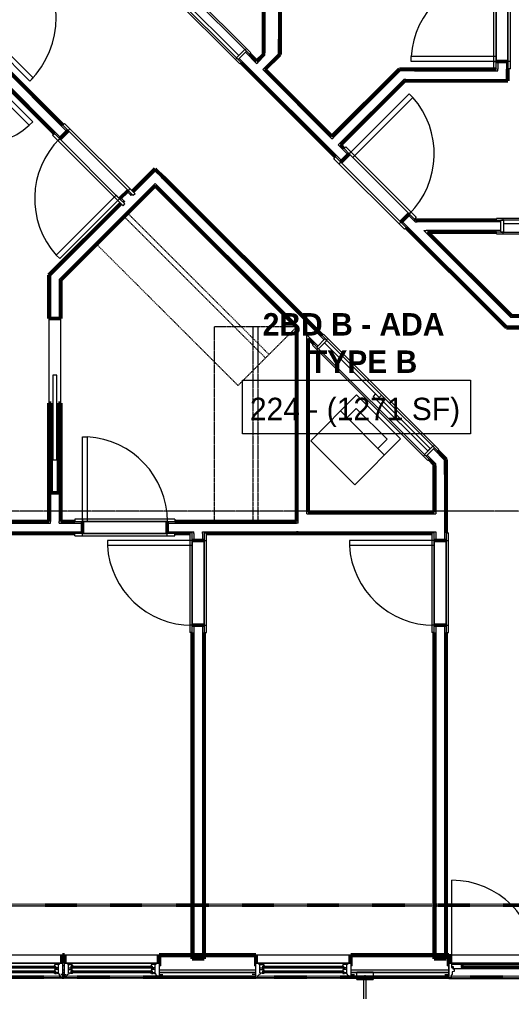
# Model space of a CAD drawing. Header units: inches. Extents: x -4218 to -1830, y 9767 to 12426.
# Drawn here: x -2463.4 to -2266.1, y 9974.4 to 10364.6 of the extents above; entities that cross this region are included whole.
import ezdxf

# ---------------------------------------------------------------- set-up
doc = ezdxf.new("R2010")
doc.units = ezdxf.units.IN
doc.header["$MEASUREMENT"] = 0
for name, pattern in [('Dash', [0.25, 0.125, -0.125]), ('Dash 1_16_', [0.125, 0.0625, -0.0625]), ('Grid Line 1_2_', [0.875, 0.5, -0.125, 0.125, -0.125])]:
    doc.linetypes.add(name, pattern=pattern)
for name, color, linetype, lineweight in [('0-1', 7, 'Continuous', 5), ('0-2', 10, 'Continuous', 9), ('A-AREA-IDEN', 2, 'Continuous', 9), ('A-DOOR-1', 10, 'Continuous', 9), ('A-DOOR-2', 50, 'Continuous', 20), ('A-DOOR-5', 31, 'Continuous', 9), ('A-DOOR-6', 31, 'Continuous', 20), ('A-DOOR-FRAM', 31, 'Continuous', 9), ('A-DOOR-FRAM-1', 10, 'Continuous', 9), ('A-DOOR-FRAM-3', 50, 'Continuous', 20), ('A-DOOR-FRAM-4', 31, 'Continuous', 20), ('A-DOOR-GLAZ', 31, 'Continuous', 9), ('A-GLAZ-1', 151, 'Continuous', 9), ('A-GLAZ-2', 151, 'Continuous', 20), ('A-WALL', 113, 'Continuous', 13), ('A-WALL-1', 7, 'Continuous', 50), ('A-WALL-2', 250, 'Continuous', 13), ('A-WALL-3', 10, 'Continuous', 9), ('A-WALL-4', 252, 'Continuous', 9), ('A-WALL-5', 253, 'Continuous', 9), ('A-WALL-7', 113, 'Continuous', 9), ('A-WALL-8', 113, 'Continuous', 50), ('C-PROP-LINE-1', 91, 'Dash 1_16_', 50), ('I-WALL-1', 7, 'Continuous', 50), ('P-SANR-FIXT-1', 10, 'Continuous', 9), ('Q-CASE-HDLN-1', 10, 'Dash', 9), ('Q-CASE-HDLN-2', 252, 'Dash', 9), ('Q-CASE-HDLN-3', 253, 'Dash', 9), ('S-GRID-1', 1, 'Grid Line 1_2_', 9)]:
    doc.layers.add(name, color=color, linetype=linetype, lineweight=lineweight)
doc.styles.add('Century Gothic', font='ufonts.com_century-gothic.ttf', dxfattribs={"height": 9})
doc.styles.add('Century Gothic_B', font='GOTHICB.TTF', dxfattribs={"height": 9})

# ---------------------------------------------------------------- blocks, each defined once
blk = doc.blocks.new('POCKET - FLUSH - 2-10 x 6-8-2882529-BACKGROUND - RCP - 2ND FLOOR')
at = {"layer": 'A-DOOR-2'}
for p, q in [((-39.67, 0.75), (-39.67, -0.75)), ((-5.67, 0.75), (-39.67, 0.75)), ((-5.67, -0.75), (-5.67, 0.75)), ((-39.67, -0.75), (-5.67, -0.75))]:
    blk.add_line(p, q, dxfattribs=at)
blk = doc.blocks.new('OD_CW_Closet - OD_CW_Closet-2068594-BACKGROUND - RCP - 2ND FLOOR')
at = {"layer": 'Q-CASE-HDLN-1'}
for p, q in [((80.94, -9.27), (80.94, 23.91)), ((0.74, 8.37), (80.94, 8.37)), ((0.74, 6.37), (80.94, 6.37)), ((0.74, -9.27), (80.94, -9.27))]:
    blk.add_line(p, q, dxfattribs=at)
at = {"layer": 'Q-CASE-HDLN-2'}
for p, q in [((80.85, 24), (0.74, 24)), ((0.74, 24), (0.74, -9.27)), ((80.94, 23.91), (80.94, 24))]:
    blk.add_line(p, q, dxfattribs=at)
at = {"layer": 'Q-CASE-HDLN-3'}
blk.add_line((80.94, 24), (80.85, 24), dxfattribs=at)
blk = doc.blocks.new('OD_CW_Closet - OD_CW_Closet-3115502-BACKGROUND - RCP - 2ND FLOOR')
at = {"layer": 'Q-CASE-HDLN-1'}
for p, q in [((0.74, 24), (0.74, -9)), ((0.74, 8.5), (78.86, 8.5)), ((0.74, 6.5), (78.86, 6.5)), ((0.74, -9), (78.86, -9))]:
    blk.add_line(p, q, dxfattribs=at)
at = {"layer": 'Q-CASE-HDLN-2'}
for p, q in [((78.86, 24), (0.74, 24)), ((78.86, -9), (78.86, 24))]:
    blk.add_line(p, q, dxfattribs=at)
blk = doc.blocks.new('Stacked Washer and Dryer - 26_x25_ - Private-1352637-BACKGROUND - RCP - 2ND FLOOR')
at = {"layer": 'P-SANR-FIXT-1'}
for p, q in [((26, 12.5), (0, 12.5)), ((0, -12.5), (0, 12.5)), ((16.90625, 12.5), (16.90625, -12.5)), ((26, 12.5), (26, -12.5)), ((16.90625, 8.75), (22.09375, 8.75)), ((22.09375, 8.75), (22.09375, -8.75)), ((22.09375, -8.75), (16.90625, -8.75)), ((0, -12.5), (26, -12.5))]:
    blk.add_line(p, q, dxfattribs=at)
blk = doc.blocks.new('SLIDING - FLUSH - 5-0 x 6-8-3203585-BACKGROUND - RCP - 2ND FLOOR')
at = {"layer": 'A-DOOR-1'}
for p, q in [((-32.75, 2.25), (-32.75, 3)), ((-30.25, 3), (-32.75, 3)), ((-32.75, 2.25), (-30.25, 2.25)), ((30.25, 3), (-30.25, 3)), ((-30.25, 3), (-30.25, 2.25)), ((1, 2.25), (-30, 2.25)), ((-30, 2.25), (-30, 0.88)), ((-30, 0.88), (1, 0.88)), ((30, 0.88), (-1, 0.88)), ((-1, 0.88), (-1, -0.5)), ((1, 2.25), (1, 0.88)), ((30, 0.88), (30, -0.5)), ((30.25, 2.25), (30.25, 3)), ((30.25, 3), (32.75, 3)), ((32.75, 2.25), (30.25, 2.25)), ((32.75, 3), (32.75, 2.25)), ((-32.75, -3.25), (-32.75, -2.5)), ((-30.25, -2.5), (-32.75, -2.5)), ((-32.75, -3.25), (-30.25, -3.25)), ((-30.25, -2.5), (-30.25, -3.25)), ((-30.25, -3.25), (30.25, -3.25)), ((-1, -0.5), (30, -0.5)), ((30.25, -2.5), (32.75, -2.5)), ((30.25, -3.25), (30.25, -2.5)), ((32.75, -3.25), (30.25, -3.25)), ((32.75, -2.5), (32.75, -3.25))]:
    blk.add_line(p, q, dxfattribs=at)
at = {"layer": 'A-DOOR-FRAM-1'}
for p, q in [((-30, 2.25), (-31, 2.25)), ((-31, -2.5), (-31, 2.25)), ((-30, 2.25), (-30, -2.5)), ((30, 2.25), (1, 2.25)), ((30, -2.5), (30, 2.25)), ((30, 2.25), (31, 2.25)), ((31, 2.25), (31, -2.5)), ((-31, -2.5), (-30, -2.5)), ((-30, -2.5), (30, -2.5)), ((31, -2.5), (30, -2.5))]:
    blk.add_line(p, q, dxfattribs=at)
blk = doc.blocks.new('SWING - SINGLE - FLUSH - 2-10 x 6-8 - PRIVACY-3199405-BACKGROUND - RCP - 2ND FLOOR')
at = {"layer": 'A-DOOR-1'}
blk.add_arc((17, -2.38), 34.07, 180, 266.6343, dxfattribs=at)
at = {"layer": 'A-DOOR-2'}
for p, q in [((15, -2.38), (15, -36.38)), ((17, -2.38), (15, -2.38)), ((17, -2.38), (17, -36.38)), ((17, -36.38), (15, -36.38))]:
    blk.add_line(p, q, dxfattribs=at)
at = {"layer": 'A-DOOR-FRAM-1'}
for p, q in [((-17, 3.37), (-20, 3.37)), ((-20, 3.37), (-20, 2.37)), ((-20, 2.37), (-17, 2.37)), ((-17, 3.37), (-17, 2.37)), ((17, 3.37), (-17, 3.37)), ((-17, 2.37), (17, 2.37)), ((20, 3.37), (17, 3.37)), ((17, 3.37), (17, 2.37)), ((17, 2.37), (20, 2.37)), ((20, 3.37), (20, 2.37)), ((-17, -2.38), (-20, -2.38)), ((-20, -3.38), (-20, -2.38)), ((-20, -3.38), (-17, -3.38)), ((-17, -3.38), (-17, -2.38)), ((17, -2.38), (-17, -2.38)), ((-17, -3.38), (17, -3.38)), ((20, -2.38), (17, -2.38)), ((17, -3.38), (17, -2.38)), ((17, -3.38), (20, -3.38)), ((20, -3.38), (20, -2.38))]:
    blk.add_line(p, q, dxfattribs=at)
blk = doc.blocks.new('SWING - SINGLE - FLUSH - 2-8 x 6-8 - PASSAGE-3199418-BACKGROUND - RCP - 2ND FLOOR')
at = {"layer": 'A-DOOR-1'}
blk.add_arc((16, -2.38), 32.07, 180, 266.4241, dxfattribs=at)
at = {"layer": 'A-DOOR-2'}
for p, q in [((14, -2.38), (14, -34.38)), ((16, -2.38), (14, -2.38)), ((16, -2.38), (16, -34.38)), ((16, -34.38), (14, -34.38))]:
    blk.add_line(p, q, dxfattribs=at)
at = {"layer": 'A-DOOR-FRAM-1'}
for p, q in [((-16, 3.37), (-19, 3.37)), ((-19, 3.37), (-19, 2.37)), ((-19, 2.37), (-16, 2.37)), ((-16, 3.37), (-16, 2.37)), ((16, 3.37), (-16, 3.37)), ((-16, 2.37), (16, 2.37)), ((19, 3.37), (16, 3.37)), ((16, 3.37), (16, 2.37)), ((16, 2.37), (19, 2.37)), ((19, 3.37), (19, 2.37)), ((-16, -2.38), (-19, -2.38)), ((-19, -3.38), (-19, -2.38)), ((-19, -3.38), (-16, -3.38)), ((-16, -3.38), (-16, -2.38)), ((16, -2.38), (-16, -2.38)), ((-16, -3.38), (16, -3.38)), ((19, -2.38), (16, -2.38)), ((16, -3.38), (16, -2.38)), ((16, -3.38), (19, -3.38)), ((19, -3.38), (19, -2.38))]:
    blk.add_line(p, q, dxfattribs=at)
blk = doc.blocks.new('SWING - SINGLE - FLUSH - 2-10 x 6-8 - PRIVACY-3199407-BACKGROUND - RCP - 2ND FLOOR')
at = {"layer": 'A-DOOR-1'}
blk.add_arc((17, 2.37), 34.07, 93.3657, 180, dxfattribs=at)
at = {"layer": 'A-DOOR-2'}
for p, q in [((15, 2.37), (15, 36.38)), ((17, 36.38), (15, 36.38)), ((17, 2.37), (17, 36.38)), ((17, 2.37), (15, 2.37))]:
    blk.add_line(p, q, dxfattribs=at)
at = {"layer": 'A-DOOR-FRAM-1'}
for p, q in [((-17, 3.37), (-20, 3.37)), ((-20, 2.37), (-20, 3.37)), ((-20, 2.37), (-17, 2.37)), ((17, 3.37), (-17, 3.37)), ((-17, 2.37), (-17, 3.37)), ((-17, 2.37), (17, 2.37)), ((20, 3.37), (17, 3.37)), ((17, 2.37), (17, 3.37)), ((17, 2.37), (20, 2.37)), ((20, 2.37), (20, 3.37)), ((-17, -2.38), (-20, -2.38)), ((-20, -2.38), (-20, -3.38)), ((-20, -3.38), (-17, -3.38)), ((17, -2.38), (-17, -2.38)), ((-17, -2.38), (-17, -3.38)), ((-17, -3.38), (17, -3.38)), ((20, -2.38), (17, -2.38)), ((17, -2.38), (17, -3.38)), ((17, -3.38), (20, -3.38)), ((20, -2.38), (20, -3.38))]:
    blk.add_line(p, q, dxfattribs=at)
blk = doc.blocks.new('SWING - SINGLE - FLUSH - 2-10 x 6-8 - PASSAGE-3199423-BACKGROUND - RCP - 2ND FLOOR')
at = {"layer": 'A-DOOR-1'}
blk.add_arc((17, -2.38), 34.07, 180, 266.6343, dxfattribs=at)
at = {"layer": 'A-DOOR-2'}
for p, q in [((15, -2.38), (15, -36.38)), ((17, -2.38), (15, -2.38)), ((17, -2.38), (17, -36.38)), ((17, -36.38), (15, -36.38))]:
    blk.add_line(p, q, dxfattribs=at)
at = {"layer": 'A-DOOR-FRAM-1'}
for p, q in [((-17, 3.37), (-20, 3.37)), ((-20, 3.37), (-20, 2.37)), ((-20, 2.37), (-17, 2.37)), ((-17, 3.37), (-17, 2.37)), ((17, 3.37), (-17, 3.37)), ((-17, 2.37), (17, 2.37)), ((20, 3.37), (17, 3.37)), ((17, 3.37), (17, 2.37)), ((17, 2.37), (20, 2.37)), ((20, 3.37), (20, 2.37)), ((-17, -2.38), (-20, -2.38)), ((-20, -3.38), (-20, -2.38)), ((-20, -3.38), (-17, -3.38)), ((-17, -3.38), (-17, -2.38)), ((17, -2.38), (-17, -2.38)), ((-17, -3.38), (17, -3.38)), ((20, -2.38), (17, -2.38)), ((17, -3.38), (17, -2.38)), ((17, -3.38), (20, -3.38)), ((20, -3.38), (20, -2.38))]:
    blk.add_line(p, q, dxfattribs=at)
blk = doc.blocks.new('SLIDING - FLUSH - 6-0 x 6-8-3203587-BACKGROUND - RCP - 2ND FLOOR')
at = {"layer": 'A-DOOR-1'}
for p, q in [((-38.75, 2.25), (-38.75, 3)), ((-36.25, 3), (-38.75, 3)), ((-38.75, 2.25), (-36.25, 2.25)), ((36.25, 3), (-36.25, 3)), ((-36.25, 3), (-36.25, 2.25)), ((1, 2.25), (-36, 2.25)), ((-36, 2.25), (-36, 0.88)), ((-36, 0.88), (1, 0.88)), ((36, 0.88), (-1, 0.88)), ((-1, 0.88), (-1, -0.5)), ((1, 2.25), (1, 0.88)), ((36, 0.88), (36, -0.5)), ((36.25, 2.25), (36.25, 3)), ((36.25, 3), (38.75, 3)), ((38.75, 2.25), (36.25, 2.25)), ((38.75, 3), (38.75, 2.25)), ((-38.75, -3.25), (-38.75, -2.5)), ((-36.25, -2.5), (-38.75, -2.5)), ((-38.75, -3.25), (-36.25, -3.25)), ((-36.25, -2.5), (-36.25, -3.25)), ((-36.25, -3.25), (36.25, -3.25)), ((-1, -0.5), (36, -0.5)), ((36.25, -2.5), (38.75, -2.5)), ((36.25, -3.25), (36.25, -2.5)), ((38.75, -3.25), (36.25, -3.25)), ((38.75, -2.5), (38.75, -3.25))]:
    blk.add_line(p, q, dxfattribs=at)
at = {"layer": 'A-DOOR-FRAM-1'}
for p, q in [((-36, 2.25), (-37, 2.25)), ((-37, -2.5), (-37, 2.25)), ((-36, 2.25), (-36, -2.5)), ((36, 2.25), (1, 2.25)), ((36, -2.5), (36, 2.25)), ((36, 2.25), (37, 2.25)), ((37, 2.25), (37, -2.5)), ((-37, -2.5), (-36, -2.5)), ((-36, -2.5), (36, -2.5)), ((37, -2.5), (36, -2.5))]:
    blk.add_line(p, q, dxfattribs=at)
blk = doc.blocks.new('CTR - 1st Phase - Unit Layouts_rvt-1-BACKGROUND - RCP - 2ND FLOOR')
at = {"layer": 'A-WALL-1'}
for p, q in [((-2365.59, 10350.5), (-2365.59, 10412.16)), ((-2358.84, 10412.16), (-2358.84, 10357.25)), ((-2486.48, 10362.6), (-2446.02, 10322.14)), ((-2358.84, 10357.25), (-2358.84, 10351.42)), ((-2371.11, 10350.6), (-2368.3, 10347.79)), ((-2368.3, 10347.79), (-2365.59, 10350.5)), ((-2358.84, 10350.53), (-2364.94, 10344.43)), ((-2358.84, 10351.42), (-2358.84, 10350.53)), ((-2449.38, 10318.78), (-2477.99, 10347.4)), ((-2336.6, 10309.38), (-2374.47, 10347.24)), ((-2272.25, 10347.74), (-2267.5, 10347.74)), ((-2364.94, 10344.43), (-2338.07, 10317.56)), ((-2338.07, 10317.56), (-2311.02, 10344.62)), ((-2311.02, 10344.62), (-2310.13, 10344.62)), ((-2310.13, 10344.62), (-2304.3, 10344.62)), ((-2304.3, 10344.62), (-2272.25, 10344.62)), ((-2272.25, 10344.62), (-2272.25, 10344.74)), ((-2267.5, 10344.74), (-2267.5, 10344.62)), ((-2267.5, 10344.62), (-2267.5, 10340.49)), ((-2309.05, 10339.87), (-2334.71, 10314.2)), ((-2267.5, 10339.87), (-2309.05, 10339.87)), ((-2267.5, 10340.49), (-2267.5, 10339.87)), ((-2443.9, 10320.02), (-2447.26, 10316.66)), ((-2334.71, 10314.2), (-2333.25, 10312.74)), ((-2331.12, 10310.62), (-2334.48, 10307.26)), ((-2418, 10295.53), (-2408.95, 10304.59)), ((-2408.95, 10304.59), (-2408.51, 10304.14)), ((-2408.51, 10304.14), (-2405.59, 10301.23)), ((-2405.59, 10301.23), (-2342.04, 10237.68)), ((-2408.95, 10297.87), (-2446.82, 10259.99)), ((-2423.21, 10292.62), (-2419.86, 10295.98)), ((-2352.3, 10241.22), (-2408.95, 10297.87)), ((-2451.57, 10261.96), (-2422.77, 10290.76)), ((-2310.44, 10283.21), (-2307.08, 10286.57)), ((-2304.96, 10284.45), (-2304.48, 10283.97)), ((-2304.48, 10283.97), (-2272.07, 10283.97)), ((-2272.8, 10245.57), (-2308.32, 10281.09)), ((-2272.07, 10279.22), (-2299.73, 10279.22)), ((-2299.73, 10279.22), (-2266.08, 10245.57)), ((-2451.57, 10261.08), (-2451.57, 10261.96)), ((-2451.57, 10255.24), (-2451.57, 10261.08)), ((-2446.82, 10259.99), (-2446.82, 10244.52)), ((-2451.57, 10244.52), (-2451.57, 10255.24)), ((-2446.82, 10244.52), (-2451.57, 10244.52)), ((-2268.68, 10241.45), (-2272.8, 10245.57)), ((-2266.08, 10245.57), (-2108.72, 10245.57)), ((-2352.3, 10163), (-2352.3, 10241.22)), ((-2268.05, 10240.82), (-2268.68, 10241.45)), ((-2243.53, 10240.82), (-2268.05, 10240.82)), ((-2345.4, 10234.32), (-2347.55, 10236.47)), ((-2347.55, 10236.47), (-2347.55, 10166.75)), ((-2451.57, 10163), (-2451.57, 10210.52)), ((-2451.57, 10210.52), (-2450.7, 10210.52)), ((-2450.7, 10210.52), (-2450.7, 10174.52)), ((-2447.7, 10174.52), (-2447.7, 10210.52)), ((-2447.7, 10210.52), (-2446.82, 10210.52)), ((-2446.82, 10210.52), (-2446.82, 10163)), ((-2295.72, 10191.36), (-2292.32, 10187.96)), ((-2297.07, 10185.99), (-2299.08, 10188)), ((-2297.07, 10166.75), (-2297.07, 10185.99)), ((-2292.32, 10187.96), (-2292.32, 10187.08)), ((-2292.32, 10187.08), (-2292.32, 10181.24)), ((-2292.32, 10181.24), (-2292.32, 10158.45)), ((-2450.7, 10174.52), (-2447.7, 10174.52)), ((-2508.87, 10163), (-2451.57, 10163)), ((-2446.82, 10163), (-2441.12, 10163)), ((-2438.12, 10163), (-2438.12, 10158.25)), ((-2404.12, 10158.25), (-2404.12, 10163)), ((-2401.12, 10163), (-2352.3, 10163)), ((-2441.12, 10158.25), (-2508.87, 10158.25)), ((-2395.12, 10158.25), (-2401.12, 10158.25)), ((-2352.3, 10158.25), (-2388.37, 10158.25)), ((-2351.67, 10158.25), (-2352.3, 10158.25)), ((-2347.55, 10158.25), (-2351.67, 10158.25)), ((-2389.37, 10155.45), (-2394.12, 10155.45)), ((-2292.32, 10155.45), (-2297.07, 10155.45)), ((-2394.12, 10121.45), (-2389.37, 10121.45)), ((-2297.07, 10121.45), (-2292.32, 10121.45)), ((-2394.12, 9987.44), (-2394.12, 10118.45)), ((-2389.37, 10118.45), (-2389.37, 9987.44)), ((-2297.07, 9987.44), (-2297.07, 10118.45)), ((-2292.32, 10118.45), (-2292.32, 9987.44)), ((-2393.5, 9987.44), (-2394.12, 9987.44)), ((-2390, 9987.44), (-2393.5, 9987.44)), ((-2389.37, 9987.44), (-2390, 9987.44)), ((-2296.45, 9987.44), (-2297.07, 9987.44)), ((-2292.95, 9987.44), (-2296.45, 9987.44)), ((-2292.32, 9987.44), (-2292.95, 9987.44))]:
    blk.add_line(p, q, dxfattribs=at)
at = {"layer": 'A-WALL-2'}
for p, q in [((-2364.96, 10412.16), (-2364.96, 10351.13)), ((-2359.46, 10412.16), (-2359.46, 10356.63)), ((-2444.34, 10319.58), (-2486.48, 10361.72)), ((-2359.46, 10355.74), (-2359.46, 10356.63)), ((-2359.46, 10350.79), (-2359.46, 10355.74)), ((-2446.81, 10317.1), (-2478.7, 10348.99)), ((-2375.26, 10348.92), (-2334.04, 10307.7)), ((-2372.79, 10351.39), (-2368.3, 10346.91)), ((-2364.96, 10350.24), (-2367.86, 10347.35)), ((-2359.46, 10350.79), (-2365.38, 10344.87)), ((-2364.96, 10350.24), (-2364.96, 10351.13)), ((-2368.3, 10346.91), (-2367.86, 10347.35)), ((-2271.62, 10347.74), (-2271.62, 10344.62)), ((-2268.12, 10347.74), (-2268.12, 10344.62)), ((-2365.83, 10344.43), (-2365.38, 10344.87)), ((-2365.83, 10344.43), (-2338.07, 10316.68)), ((-2337.63, 10317.12), (-2310.76, 10343.99)), ((-2305.81, 10343.99), (-2310.76, 10343.99)), ((-2304.92, 10343.99), (-2305.81, 10343.99)), ((-2304.92, 10343.99), (-2271.62, 10343.99)), ((-2271.62, 10343.99), (-2271.62, 10344.62)), ((-2268.12, 10343.99), (-2268.12, 10344.62)), ((-2268.12, 10340.49), (-2268.12, 10343.99)), ((-2335.15, 10314.65), (-2309.31, 10340.49)), ((-2308.42, 10340.49), (-2309.31, 10340.49)), ((-2308.42, 10340.49), (-2268.12, 10340.49)), ((-2338.07, 10316.68), (-2337.63, 10317.12)), ((-2335.6, 10314.2), (-2335.15, 10314.65)), ((-2335.6, 10314.2), (-2331.57, 10310.17)), ((-2408.95, 10303.7), (-2417.56, 10295.09)), ((-2406.47, 10301.23), (-2408.95, 10303.7)), ((-2408.95, 10298.75), (-2447.45, 10260.25)), ((-2408.51, 10298.31), (-2408.95, 10298.75)), ((-2408.51, 10298.31), (-2351.67, 10241.48)), ((-2406.03, 10300.78), (-2406.47, 10301.23)), ((-2406.03, 10300.78), (-2341.24, 10236)), ((-2419.15, 10294.38), (-2420.3, 10295.53)), ((-2419.15, 10294.38), (-2418.71, 10293.94)), ((-2418.26, 10294.38), (-2418.71, 10293.94)), ((-2422.33, 10290.32), (-2450.95, 10261.7)), ((-2421.62, 10291.91), (-2422.77, 10293.06)), ((-2421.62, 10291.91), (-2421.18, 10291.47)), ((-2421.18, 10291.47), (-2421.62, 10291.03)), ((-2310, 10283.66), (-2271.92, 10245.57)), ((-2307.52, 10286.13), (-2304.74, 10283.35)), ((-2304.74, 10283.35), (-2303.86, 10283.35)), ((-2270.32, 10283.35), (-2303.86, 10283.35)), ((-2301.24, 10279.85), (-2300.36, 10279.85)), ((-2301.24, 10279.85), (-2266.97, 10245.57)), ((-2270.32, 10279.85), (-2300.36, 10279.85)), ((-2450.95, 10261.7), (-2450.95, 10256.75)), ((-2447.45, 10260.25), (-2447.45, 10259.37)), ((-2447.45, 10259.37), (-2447.45, 10244.52)), ((-2450.95, 10256.75), (-2450.95, 10255.87)), ((-2450.95, 10255.87), (-2450.95, 10244.52)), ((-2271.92, 10245.57), (-2271.29, 10244.95)), ((-2271.29, 10244.95), (-2267.79, 10241.45)), ((-2266.97, 10245.57), (-2266.34, 10244.95)), ((-2108.1, 10244.95), (-2266.34, 10244.95)), ((-2351.67, 10240.59), (-2351.67, 10241.48)), ((-2351.67, 10162.38), (-2351.67, 10240.59)), ((-2242.9, 10241.45), (-2267.79, 10241.45)), ((-2348.17, 10237.98), (-2343.72, 10233.52)), ((-2348.17, 10237.09), (-2348.17, 10237.98)), ((-2348.17, 10166.13), (-2348.17, 10237.09)), ((-2450.95, 10210.52), (-2450.95, 10163)), ((-2447.45, 10210.52), (-2447.45, 10163)), ((-2299.88, 10189.68), (-2296.45, 10186.25)), ((-2297.4, 10192.16), (-2292.95, 10187.7)), ((-2296.45, 10185.37), (-2296.45, 10186.25)), ((-2296.45, 10185.37), (-2296.45, 10166.13)), ((-2292.95, 10182.75), (-2292.95, 10187.7)), ((-2292.95, 10181.87), (-2292.95, 10182.75)), ((-2292.95, 10181.87), (-2292.95, 10155.45)), ((-2348.17, 10166.13), (-2347.55, 10166.13)), ((-2347.55, 10166.13), (-2297.07, 10166.13)), ((-2297.07, 10166.13), (-2296.45, 10166.13)), ((-2508.87, 10162.38), (-2450.95, 10162.38)), ((-2450.95, 10162.38), (-2450.95, 10163)), ((-2447.45, 10162.38), (-2447.45, 10163)), ((-2447.45, 10162.38), (-2438.12, 10162.38)), ((-2404.12, 10162.38), (-2352.3, 10162.38)), ((-2351.67, 10162.38), (-2352.3, 10162.38)), ((-2508.87, 10158.88), (-2438.12, 10158.88)), ((-2404.12, 10158.88), (-2393.5, 10158.88)), ((-2393.5, 10158.25), (-2393.5, 10158.88)), ((-2393.5, 10158.25), (-2393.5, 10155.45)), ((-2390, 10158.25), (-2390, 10158.88)), ((-2390, 10158.88), (-2352.3, 10158.88)), ((-2390, 10158.25), (-2390, 10155.45)), ((-2351.67, 10158.88), (-2352.3, 10158.88)), ((-2351.67, 10158.88), (-2348.17, 10158.88)), ((-2348.17, 10158.88), (-2347.55, 10158.88)), ((-2347.55, 10158.88), (-2297.07, 10158.88)), ((-2297.07, 10158.88), (-2296.45, 10158.88)), ((-2296.45, 10158.88), (-2296.45, 10155.45)), ((-2393.5, 10121.45), (-2393.5, 9988.06)), ((-2390, 10121.45), (-2390, 9988.06)), ((-2296.45, 10121.45), (-2296.45, 9988.06)), ((-2292.95, 10121.45), (-2292.95, 9988.06)), ((-2390, 9988.06), (-2393.5, 9988.06)), ((-2292.95, 9988.06), (-2296.45, 9988.06))]:
    blk.add_line(p, q, dxfattribs=at)
at = {"layer": 'A-WALL-3'}
for p, q in [((-2272.25, 10381.74), (-2272.25, 10347.74)), ((-2267.5, 10347.74), (-2267.5, 10381.74)), ((-2419.86, 10295.98), (-2443.9, 10320.02)), ((-2447.26, 10316.66), (-2423.21, 10292.62)), ((-2307.08, 10286.57), (-2331.12, 10310.62)), ((-2334.48, 10307.26), (-2310.44, 10283.21)), ((-2451.57, 10244.52), (-2451.57, 10210.52)), ((-2446.82, 10210.52), (-2446.82, 10244.52)), ((-2404.12, 10163), (-2438.12, 10163)), ((-2438.12, 10158.25), (-2404.12, 10158.25)), ((-2394.12, 10155.45), (-2394.12, 10121.45)), ((-2389.37, 10121.45), (-2389.37, 10155.45)), ((-2297.07, 10155.45), (-2297.07, 10121.45)), ((-2292.32, 10121.45), (-2292.32, 10155.45))]:
    blk.add_line(p, q, dxfattribs=at)
at = {"layer": 'A-WALL-4'}
for p, q in [((-2267.5, 10347.74), (-2272.25, 10347.74)), ((-2447.26, 10316.66), (-2443.9, 10320.02)), ((-2331.12, 10310.62), (-2334.48, 10307.26)), ((-2423.21, 10292.62), (-2419.86, 10295.98)), ((-2307.08, 10286.57), (-2310.44, 10283.21)), ((-2451.57, 10244.52), (-2446.82, 10244.52)), ((-2450.7, 10210.52), (-2451.57, 10210.52)), ((-2450.7, 10174.52), (-2450.7, 10210.52)), ((-2446.82, 10210.52), (-2447.7, 10210.52)), ((-2447.7, 10210.52), (-2447.7, 10174.52)), ((-2447.7, 10174.52), (-2450.7, 10174.52)), ((-2438.12, 10158.25), (-2438.12, 10163)), ((-2404.12, 10163), (-2404.12, 10158.25)), ((-2394.12, 10155.45), (-2389.37, 10155.45)), ((-2297.07, 10155.45), (-2292.32, 10155.45)), ((-2389.37, 10121.45), (-2394.12, 10121.45)), ((-2292.32, 10121.45), (-2297.07, 10121.45))]:
    blk.add_line(p, q, dxfattribs=at)
at = {"layer": 'A-WALL-5'}
for p, q in [((-2372.34, 10351.83), (-2375.7, 10348.48)), ((-2270.32, 10279.22), (-2270.32, 10283.97)), ((-2344.16, 10233.08), (-2340.8, 10236.44)), ((-2300.32, 10189.24), (-2296.96, 10192.6))]:
    blk.add_line(p, q, dxfattribs=at)
at = {"layer": 'I-WALL-1'}
for p, q in [((-2347.55, 10166.75), (-2297.07, 10166.75)), ((-2298.07, 10158.25), (-2347.55, 10158.25))]:
    blk.add_line(p, q, dxfattribs=at)
at = {"layer": '0-2'}
for name, p, rotation in [('SLIDING - FLUSH - 6-0 x 6-8-3203587-BACKGROUND - RCP - 2ND FLOOR', (-2400.28, 10376.23), 134.9999999998691), ('SWING - SINGLE - FLUSH - 2-10 x 6-8 - PRIVACY-3199405-BACKGROUND - RCP - 2ND FLOOR', (-2269.87, 10364.74), 269.9999999998544), ('SWING - SINGLE - FLUSH - 2-8 x 6-8 - PASSAGE-3199418-BACKGROUND - RCP - 2ND FLOOR', (-2493.68, 10336.49), 44.99999999999973), ('SWING - SINGLE - FLUSH - 2-10 x 6-8 - PRIVACY-3199405-BACKGROUND - RCP - 2ND FLOOR', (-2320.78, 10296.91), 134.9999999998691), ('SWING - SINGLE - FLUSH - 2-10 x 6-8 - PRIVACY-3199405-BACKGROUND - RCP - 2ND FLOOR', (-2433.56, 10306.32), 314.999999999968), ('OD_CW_Closet - OD_CW_Closet-2068594-BACKGROUND - RCP - 2ND FLOOR', (-2426.44, 10281.42), 314.9999999999715), ('OD_CW_Closet - OD_CW_Closet-3115502-BACKGROUND - RCP - 2ND FLOOR', (-2376.3, 10241.87), 269.9999999999687), ('SLIDING - FLUSH - 5-0 x 6-8-3203585-BACKGROUND - RCP - 2ND FLOOR', (-2320.47, 10212.93), 314.9999999998772), ('POCKET - FLUSH - 2-10 x 6-8-2882529-BACKGROUND - RCP - 2ND FLOOR', (-2449.2, 10227.52), 89.99999999997928), ('Stacked Washer and Dryer - 26_x25_ - Private-1352637-BACKGROUND - RCP - 2ND FLOOR', (-2337.77, 10186.62), 44.99999999984976), ('SWING - SINGLE - FLUSH - 2-10 x 6-8 - PASSAGE-3199423-BACKGROUND - RCP - 2ND FLOOR', (-2421.12, 10160.63), 180), ('SWING - SINGLE - FLUSH - 2-10 x 6-8 - PRIVACY-3199407-BACKGROUND - RCP - 2ND FLOOR', (-2391.75, 10138.45), 90.00000000002112), ('SWING - SINGLE - FLUSH - 2-10 x 6-8 - PRIVACY-3199407-BACKGROUND - RCP - 2ND FLOOR', (-2294.7, 10138.45), 89.99999999994733)]:
    blk.add_blockref(name, p, dxfattribs=dict(at, rotation=rotation))
blk.add_blockref('SLIDING - FLUSH - 6-0 x 6-8-3203587-BACKGROUND - RCP - 2ND FLOOR', (-2233.32, 10281.72), dxfattribs=at)
blk = doc.blocks.new('HOLLOW METAL - UNIT DOOR-2191978-BACKGROUND - RCP - 2ND FLOOR')
at = {"layer": 'A-DOOR-1'}
blk.add_arc((18, 4.125), 36, 90, 180, dxfattribs=at)
at = {"layer": 'A-DOOR-2'}
for p, q in [((18, 40.125), (16.25, 40.125)), ((16.25, 40.125), (16.25, 4.125)), ((18, 4.125), (18, 40.125)), ((16.25, 4.125), (18, 4.125))]:
    blk.add_line(p, q, dxfattribs=at)
at = {"layer": 'A-DOOR-FRAM-3'}
for p, q in [((-18, 4.125), (-20, 4.125)), ((-20, 4.125), (-20, -3.875)), ((-18, 2.1875), (-18, 4.125)), ((18, 4.125), (18, 2.1875)), ((20, 4.125), (18, 4.125)), ((20, -3.875), (20, 4.125)), ((-17.375, 2.1875), (-18, 2.1875)), ((-17.375, -1.9375), (-17.375, 2.1875)), ((18, 2.1875), (17.375, 2.1875)), ((17.375, 2.1875), (17.375, -1.9375)), ((-20, -3.875), (-18, -3.875)), ((-18, -3.875), (-18, -1.9375)), ((-18, -1.9375), (-17.375, -1.9375)), ((17.375, -1.9375), (18, -1.9375)), ((18, -1.9375), (18, -3.875)), ((18, -3.875), (20, -3.875))]:
    blk.add_line(p, q, dxfattribs=at)
blk = doc.blocks.new('CTR - 1st Phase - Common Walls_rvt-1-BACKGROUND - RCP - 2ND FLOOR')
at = {"layer": '0-2', "rotation": 224.9999999999973}
blk.add_blockref('HOLLOW METAL - UNIT DOOR-2191978-BACKGROUND - RCP - 2ND FLOOR', (-2474.84, 10380.96), dxfattribs=at)
blk = doc.blocks.new('Basic Wall _ EXT - FIBER CEMENT - LARGE - ___-2505169-BACKGROUND - RCP - 2ND FLOOR')
at = {"layer": 'A-WALL-7'}
for p, q in [((-2446.11, 9981.94), (-2445.36, 9981.94)), ((-2445.36, 9981.94), (-2446.11, 9981.94)), ((-2445.38, 9981.91), (-2446.11, 9981.91)), ((-2445.38, 9981.91), (-2446.11, 9981.91)), ((-2445.36, 9979.9), (-2446.11, 9979.9)), ((-2445.36, 9979.9), (-2446.11, 9979.9)), ((-2446.11, 9979.87), (-2445.36, 9979.87)), ((-2445.36, 9979.87), (-2446.11, 9979.87)), ((-2407.34, 9981.94), (-2368.56, 9981.94)), ((-2368.56, 9981.94), (-2407.34, 9981.94)), ((-2368.56, 9981.91), (-2407.34, 9981.91)), ((-2368.56, 9981.91), (-2407.34, 9981.91)), ((-2368.56, 9979.9), (-2407.34, 9979.9)), ((-2368.56, 9979.9), (-2407.34, 9979.9)), ((-2407.34, 9979.87), (-2368.56, 9979.87)), ((-2368.56, 9979.87), (-2407.34, 9979.87)), ((-2330.54, 9981.94), (-2291.19, 9981.94)), ((-2291.19, 9981.94), (-2330.54, 9981.94)), ((-2291.19, 9981.91), (-2330.54, 9981.91)), ((-2291.19, 9981.91), (-2330.54, 9981.91)), ((-2291.19, 9979.9), (-2330.54, 9979.9)), ((-2291.19, 9979.9), (-2330.54, 9979.9)), ((-2330.54, 9979.87), (-2291.19, 9979.87)), ((-2291.19, 9979.87), (-2330.54, 9979.87))]:
    blk.add_line(p, q, dxfattribs=at)
blk = doc.blocks.new('Door-Inswing-Andersen-400_Series-Single - 3_ 0-1_8_ x custom height - 2ND FLOOR-2896157-BACKGROUND - RCP - 2ND FLOOR')
at = {"layer": 'A-DOOR-5'}
blk.add_line((16.87, -0.66), (16.87, -34.41), dxfattribs=at)
blk.add_arc((16.87, -0.66), 33.75, 180, 270, dxfattribs=at)
at = {"layer": 'A-DOOR-6'}
for p, q in [((-16.26, 0.42), (-16.87, 0.41)), ((-16.87, 0.41), (-16.87, -0.66)), ((-16.26, 1.06), (-16.26, 0.42)), ((-16.26, 1.06), (-12.44, 1.06)), ((-13.19, 0.66), (-12.44, 0.66)), ((-13.19, -0.66), (-13.19, 0.66)), ((-12.44, 0.75), (-12.47, 1.06)), ((12.44, 1.06), (-12.44, 1.06)), ((-12.44, 0.66), (-12.44, 0.75)), ((16.26, 1.06), (12.44, 1.06)), ((12.44, 0.75), (12.47, 1.06)), ((12.44, 0.66), (12.44, 0.75)), ((13.19, 0.66), (12.44, 0.66)), ((13.19, -0.66), (13.19, 0.66)), ((16.26, 1.06), (16.26, 0.42)), ((16.26, 0.42), (16.87, 0.41)), ((16.87, 0.41), (16.87, -0.66)), ((-16.87, -0.66), (-12.44, -0.66)), ((-12.44, -0.09), (-13.19, -0.09)), ((-13.19, -0.59), (-12.67, -0.59)), ((-13.19, -0.66), (-13.19, -0.59)), ((-12.67, -0.59), (-12.47, -0.34)), ((-12.47, -0.34), (-12.44, -0.16)), ((-12.44, -0.16), (-12.44, -0.09)), ((12.44, -0.66), (-12.44, -0.66)), ((12.44, -0.09), (13.19, -0.09)), ((12.44, -0.16), (12.44, -0.09)), ((12.47, -0.34), (12.44, -0.16)), ((16.87, -0.66), (12.44, -0.66)), ((12.67, -0.59), (12.47, -0.34)), ((13.19, -0.59), (12.67, -0.59)), ((13.19, -0.66), (13.19, -0.59))]:
    blk.add_line(p, q, dxfattribs=at)
at = {"layer": 'A-DOOR-FRAM'}
for p, q in [((-17.31, -1.13), (-17.94, -1.13)), ((-17.94, -1.13), (-17.94, -4.44)), ((-17.31, -4.44), (-17.31, -1.13)), ((17.94, -1.13), (17.31, -1.13)), ((17.31, -1.13), (17.31, -4.44)), ((17.94, -4.44), (17.94, -1.13)), ((-17.94, -4.44), (-17.31, -4.44)), ((17.31, -4.44), (17.94, -4.44))]:
    blk.add_line(p, q, dxfattribs=at)
at = {"layer": 'A-DOOR-FRAM-4'}
for p, q in [((18.06, 5.09), (-18.06, 5.09)), ((-18.06, 5.09), (-18.06, -1.13)), ((-18.06, 4.75), (-18.06, -1.13)), ((-18.06, 4.75), (-17.03, 4.75)), ((-17.03, 3.63), (-17.03, 4.75)), ((17.03, 3.63), (17.03, 4.75)), ((18.06, 4.75), (17.03, 4.75)), ((18.06, -1.13), (18.06, 5.09)), ((18.06, 4.75), (18.06, -1.13)), ((-19.69, 3.44), (-18.06, 3.44)), ((-16.69, 3.39), (-17.03, 3.63)), ((-17.03, 0.66), (-16.45, 0.66)), ((-17.03, -1.13), (-17.03, 0.66)), ((-16.69, 2.39), (-16.69, 3.39)), ((-16, 2.23), (-16.69, 2.39)), ((-16.45, 0.66), (-16.45, 1.09)), ((-16.45, 1.09), (-16, 1.09)), ((-16, 1.09), (-16, 2.23)), ((16, 2.23), (16.69, 2.39)), ((16, 1.09), (16, 2.23)), ((16.45, 1.09), (16, 1.09)), ((16.45, 0.66), (16.45, 1.09)), ((17.03, 0.66), (16.45, 0.66)), ((16.69, 3.39), (17.03, 3.63)), ((16.69, 2.39), (16.69, 3.39)), ((17.03, -1.13), (17.03, 0.66)), ((19.69, 3.44), (18.06, 3.44)), ((-17.69, -1.13), (-18.06, -1.13)), ((-18.06, -1.13), (18.06, -1.13)), ((-18.06, -1.13), (-17.03, -1.13)), ((18.06, -1.13), (17.03, -1.13))]:
    blk.add_line(p, q, dxfattribs=at)
at = {"layer": 'A-DOOR-GLAZ'}
for p, q in [((-12.44, 0.5), (-13.19, 0.5)), ((-13.19, 0.06), (-12.44, 0.06)), ((-12.98, 0.5), (-12.98, 0.06)), ((12.44, 0.66), (-12.44, 0.66)), ((12.44, 0.5), (-12.44, 0.5)), ((12.44, 0.06), (-12.44, 0.06)), ((12.44, 0.5), (13.19, 0.5)), ((13.19, 0.06), (12.44, 0.06)), ((12.98, 0.5), (12.98, 0.06)), ((12.44, -0.09), (-12.44, -0.09))]:
    blk.add_line(p, q, dxfattribs=at)
blk = doc.blocks.new('Window-Double_Hung-Andersen-400_Series-Tilt_Wash - DOUBLE HUNG - REVERSE COTTAGE - 2ND FLOOR-2888952-BACKGROUND - RCP - 2ND FLOOR')
at = {"layer": 'A-GLAZ-1'}
for p, q in [((-19.01, 3.94), (-19.01, 2.44)), ((-18.95, 3.94), (-19.01, 3.94)), ((-18.95, 4.44), (18.95, 4.44)), ((-18.95, 1.06), (-18.95, 4.44)), ((-18.32, 1.06), (-18.32, 4.44)), ((18.32, 1.06), (18.32, 4.44)), ((18.95, 4.44), (18.95, 1.06)), ((19.01, 3.94), (18.95, 3.94)), ((19.01, 2.44), (19.01, 3.94)), ((-18.95, 2.44), (-19.01, 2.44)), ((18.95, 1.06), (-18.95, 1.06)), ((19.01, 2.44), (18.95, 2.44)), ((-16.29, -0.19), (-15.7, -0.19)), ((-16.29, -0.56), (-15.7, -0.56)), ((-16.29, -2.13), (-15.7, -2.13)), ((-16.29, -2.5), (-15.7, -2.5)), ((-15.82, -0.56), (-15.82, -0.19)), ((-15.82, -2.5), (-15.82, -2.13)), ((-15.7, -0.06), (15.7, -0.06)), ((-15.7, -0.19), (15.7, -0.19)), ((-15.7, -0.56), (15.7, -0.56)), ((-15.7, -0.69), (15.7, -0.69)), ((-15.7, -2), (15.7, -2)), ((-15.7, -2.13), (15.7, -2.13)), ((-15.7, -2.5), (15.7, -2.5)), ((-15.7, -2.63), (15.7, -2.63)), ((16.29, -0.19), (15.7, -0.19)), ((16.29, -0.56), (15.7, -0.56)), ((16.29, -2.13), (15.7, -2.13)), ((16.29, -2.5), (15.7, -2.5)), ((15.82, -0.56), (15.82, -0.19)), ((15.82, -2.5), (15.82, -2.13))]:
    blk.add_line(p, q, dxfattribs=at)
at = {"layer": 'A-GLAZ-2'}
for p, q in [((-19.01, 1.06), (19.01, 1.06)), ((-19.01, -4.81), (-19.01, 1.06)), ((-17.67, 0.78), (-18, 1.06)), ((-17.67, 0.78), (-17.67, 0.56)), ((-17.67, 0.56), (-15.86, 0.56)), ((-17.42, -2.75), (-17.42, 0.56)), ((-15.86, 0.56), (-15.7, -0.06)), ((15.86, 0.56), (15.7, -0.06)), ((17.67, 0.56), (15.86, 0.56)), ((17.42, -2.75), (17.42, 0.56)), ((17.67, 0.78), (18, 1.06)), ((17.67, 0.78), (17.67, 0.56)), ((19.01, 1.06), (19.01, -4.81)), ((-19.01, -3.44), (-20.51, -3.44)), ((-17.92, -4), (-17.61, -3.19)), ((-17.61, -3.19), (-17.14, -3.19)), ((-17.42, -0.81), (-16.57, -0.81)), ((-17.42, -1.37), (-15.86, -1.37)), ((-17.42, -2.75), (-16.57, -2.75)), ((-17.14, -3.19), (-17.14, -2.75)), ((-16.57, -0.69), (-16.57, -1.03)), ((-15.7, -0.69), (-16.57, -0.69)), ((-15.86, -1.03), (-16.57, -1.03)), ((-16.57, -2.63), (-16.57, -2.97)), ((-15.7, -2.63), (-16.57, -2.63)), ((-15.86, -2.97), (-16.57, -2.97)), ((-16.29, -0.69), (-16.29, -0.06)), ((-15.7, -0.06), (-16.29, -0.06)), ((-16.29, -2.63), (-16.29, -2)), ((-15.7, -2), (-16.29, -2)), ((-15.86, -1.03), (-15.7, -0.69)), ((-15.86, -1.37), (-15.7, -2)), ((-15.86, -2.97), (-15.7, -2.63)), ((15.7, -0.06), (16.29, -0.06)), ((15.86, -1.03), (15.7, -0.69)), ((15.7, -0.69), (16.57, -0.69)), ((15.86, -1.37), (15.7, -2)), ((15.7, -2), (16.29, -2)), ((15.86, -2.97), (15.7, -2.63)), ((15.7, -2.63), (16.57, -2.63)), ((15.86, -1.03), (16.57, -1.03)), ((17.42, -1.37), (15.86, -1.37)), ((15.86, -2.97), (16.57, -2.97)), ((16.29, -0.69), (16.29, -0.06)), ((16.29, -2.63), (16.29, -2)), ((16.57, -0.69), (16.57, -1.03)), ((17.42, -0.81), (16.57, -0.81)), ((16.57, -2.63), (16.57, -2.97)), ((17.42, -2.75), (16.57, -2.75)), ((17.14, -3.19), (17.14, -2.75)), ((17.61, -3.19), (17.14, -3.19)), ((17.92, -4), (17.61, -3.19)), ((19.01, -3.44), (20.51, -3.44)), ((19.01, -4.81), (-19.01, -4.81)), ((-18.2, -4), (-17.92, -4)), ((-18.2, -4.81), (-18.2, -4)), ((18.2, -4), (17.92, -4)), ((18.2, -4.81), (18.2, -4))]:
    blk.add_line(p, q, dxfattribs=at)
blk = doc.blocks.new('Walls 44 - Walls 1-2569370-BACKGROUND - RCP - 2ND FLOOR')
at = {"layer": 'A-WALL-7'}
for p, q in [((-2328.1, 9981.94), (-2328.1, 9982.13)), ((-2328.1, 9982.13), (-2327.67, 9982.13)), ((-2321.6, 9982.13), (-2328.1, 9982.13)), ((-2327.67, 9982.13), (-2321.6, 9982.13)), ((-2321.6, 9982.13), (-2321.6, 9981.94)), ((-2328.1, 9980.44), (-2328.1, 9981.94)), ((-2328.1, 9980.19), (-2328.1, 9980.42)), ((-2328.1, 9979.9), (-2328.1, 9980.19)), ((-2328.1, 9979.2), (-2328.1, 9979.87)), ((-2328.1, 9979.2), (-2321.6, 9979.2)), ((-2325.23, 9979.2), (-2328.1, 9979.2)), ((-2325.23, 9980.19), (-2325.23, 9980.36)), ((-2325.23, 9979.9), (-2325.23, 9980.19)), ((-2325.23, 9979.2), (-2325.23, 9979.87)), ((-2325.23, 9946.96), (-2325.23, 9979.2)), ((-2325.12, 9979.2), (-2325.18, 9979.2)), ((-2325.04, 9979.2), (-2325.12, 9979.2)), ((-2324.95, 9979.2), (-2325.04, 9979.2)), ((-2324.86, 9979.2), (-2324.95, 9979.2)), ((-2324.76, 9979.2), (-2324.85, 9979.2)), ((-2324.67, 9979.2), (-2324.75, 9979.2)), ((-2324.59, 9979.2), (-2324.66, 9979.2)), ((-2324.53, 9979.2), (-2324.58, 9979.2)), ((-2324.48, 9980.36), (-2324.48, 9980.19)), ((-2324.48, 9980.19), (-2324.48, 9979.9)), ((-2324.48, 9979.87), (-2324.48, 9979.2)), ((-2324.48, 9979.2), (-2324.48, 9946.96)), ((-2321.6, 9979.2), (-2324.48, 9979.2)), ((-2321.6, 9981.94), (-2321.6, 9980.19)), ((-2321.6, 9980.19), (-2321.6, 9979.9)), ((-2321.6, 9979.87), (-2321.6, 9979.2))]:
    blk.add_line(p, q, dxfattribs=at)
for start_param, end_param in [(3.01171, 3.141593), (3.141593, 3.403186), (0.274956, 2.879793), (3.404527, 3.662076), (3.667204, 3.925992), (3.929573, 4.187247), (4.191628, 4.448509), (4.453392, 4.709862), (4.714916, 4.971386), (4.976269, 5.23315), (5.237531, 5.490913), (5.498786, 5.757574), (5.762702, 6.020251), (6.021592, 6.283185)]:
    blk.add_ellipse((-2324.85, 9980.36), major_axis=(0.375, 0), ratio=0.921805, start_param=start_param, end_param=end_param, dxfattribs=at)
at = {"layer": 'A-WALL-8', "flags": 128}
for points in [[(-2325.23, 9946.96), (-2325.22, 9947.05), (-2325.19, 9947.14), (-2325.13, 9947.23), (-2325.07, 9947.29), (-2324.99, 9947.34), (-2324.9, 9947.36), (-2324.81, 9947.36), (-2324.72, 9947.34), (-2324.64, 9947.29), (-2324.57, 9947.23), (-2324.52, 9947.14), (-2324.49, 9947.05), (-2324.48, 9946.96)], [(-2324.48, 9946.96), (-2324.49, 9946.86), (-2324.52, 9946.77), (-2324.57, 9946.69), (-2324.64, 9946.62), (-2324.72, 9946.58), (-2324.81, 9946.55), (-2324.9, 9946.55), (-2324.99, 9946.58), (-2325.07, 9946.62), (-2325.13, 9946.69), (-2325.19, 9946.77), (-2325.22, 9946.86), (-2325.23, 9946.96)]]:
    blk.add_lwpolyline(points, dxfattribs=at)
blk = doc.blocks.new('Family - ___-2835860-BACKGROUND - RCP - 2ND FLOOR')
at = {"layer": 'C-PROP-LINE-1'}
blk.add_line((-2067.55, 9980.19), (-2523.72, 9980.19), dxfattribs=at)
blk = doc.blocks.new('Family - ___-2835903-BACKGROUND - RCP - 2ND FLOOR')
at = {"layer": 'C-PROP-LINE-1'}
blk.add_line((-2096.45, 10009.09), (-3831.82, 10009.09), dxfattribs=at)
blk = doc.blocks.new('Family - ___-2835932-BACKGROUND - RCP - 2ND FLOOR')
at = {"layer": 'C-PROP-LINE-1'}
blk.add_line((-2067.55, 9980.19), (-3860.72, 9980.19), dxfattribs=at)

msp = doc.modelspace()

# ---------------------------------------------------------------- linework, layer by layer
at = {"layer": 'A-AREA-IDEN', "flags": 128}
msp.add_lwpolyline([(-2373.96, 10219.72), (-2282.47, 10219.72), (-2282.47, 10198.23), (-2373.96, 10198.23)], close=True, dxfattribs=at)
at = {"layer": 'A-WALL'}
for p, q in [((-2406.71, 9984.63), (-2406.71, 9988.44)), ((-2406.71, 9988.44), (-2369.19, 9988.44)), ((-2369.19, 9988.44), (-2369.19, 9984.63)), ((-2329.91, 9984.63), (-2329.91, 9988.44)), ((-2329.91, 9988.44), (-2291.81, 9988.44)), ((-2291.81, 9988.44), (-2291.81, 9984.63)), ((-2445.36, 9984.63), (-2446.11, 9984.63)), ((-2445.36, 9982.94), (-2446.11, 9982.94)), ((-2406.71, 9984.63), (-2407.34, 9984.63)), ((-2368.56, 9982.94), (-2407.34, 9982.94)), ((-2368.56, 9984.63), (-2369.19, 9984.63)), ((-2329.91, 9984.63), (-2330.54, 9984.63)), ((-2291.19, 9982.94), (-2330.54, 9982.94)), ((-2291.19, 9984.63), (-2291.81, 9984.63)), ((-2445.36, 9981.94), (-2446.11, 9981.94)), ((-2445.36, 9980.44), (-2446.11, 9980.44)), ((-2368.56, 9981.94), (-2407.34, 9981.94)), ((-2368.56, 9980.44), (-2407.34, 9980.44)), ((-2291.19, 9981.94), (-2330.54, 9981.94)), ((-2291.19, 9980.44), (-2330.54, 9980.44))]:
    msp.add_line(p, q, dxfattribs=at)
at = {"layer": 'A-WALL-7'}
for p, q in [((-2445.3, 9989.06), (-2446.17, 9989.06)), ((-2407.4, 9989.06), (-2407.34, 9989.06)), ((-2368.56, 9989.06), (-2368.5, 9989.06)), ((-2330.6, 9989.06), (-2330.54, 9989.06)), ((-2291.19, 9989.06), (-2291.06, 9989.06)), ((-2290.44, 9989.06), (-2255.81, 9989.06)), ((-2291.19, 9985.75), (-2291.19, 9985.75))]:
    msp.add_line(p, q, dxfattribs=at)
at = {"layer": 'A-WALL-8'}
for p, q in [((-2446.11, 9985.69), (-2446.11, 9989.06)), ((-2446.11, 9989.06), (-2445.36, 9989.06)), ((-2445.36, 9989.06), (-2445.36, 9985.69)), ((-2407.34, 9985.69), (-2407.34, 9989.06)), ((-2407.34, 9989.06), (-2368.56, 9989.06)), ((-2368.56, 9989.06), (-2368.56, 9985.69)), ((-2330.54, 9985.69), (-2330.54, 9989.06)), ((-2330.54, 9989.06), (-2291.19, 9989.06)), ((-2291.19, 9989.06), (-2291.19, 9985.75)), ((-2445.36, 9980.19), (-2446.11, 9980.19)), ((-2368.56, 9980.19), (-2407.34, 9980.19)), ((-2291.19, 9980.19), (-2330.54, 9980.19))]:
    msp.add_line(p, q, dxfattribs=at)
at = {"layer": 'S-GRID-1'}
msp.add_line((-1830.2, 10167.19), (-4168.71, 10167.19), dxfattribs=at)

# ---------------------------------------------------------------- block references
at = {"layer": '0-1'}
for name in ['CTR - 1st Phase - Unit Layouts_rvt-1-BACKGROUND - RCP - 2ND FLOOR', 'CTR - 1st Phase - Common Walls_rvt-1-BACKGROUND - RCP - 2ND FLOOR']:
    msp.add_blockref(name, (0, 0), dxfattribs=at)
at = {"layer": 'A-DOOR-5', "rotation": 180}
msp.add_blockref('Door-Inswing-Andersen-400_Series-Single - 3_ 0-1_8_ x custom height - 2ND FLOOR-2896157-BACKGROUND - RCP - 2ND FLOOR', (-2273.12, 9984.63), dxfattribs=at)
at = {"layer": 'A-GLAZ-1'}
for p in [(-2465.12, 9984.63), (-2426.35, 9984.63), (-2349.55, 9984.63)]:
    msp.add_blockref('Window-Double_Hung-Andersen-400_Series-Tilt_Wash - DOUBLE HUNG - REVERSE COTTAGE - 2ND FLOOR-2888952-BACKGROUND - RCP - 2ND FLOOR', p, dxfattribs=at)
at = {"layer": 'A-WALL-7'}
for name in ['Walls 44 - Walls 1-2569370-BACKGROUND - RCP - 2ND FLOOR', 'Basic Wall _ EXT - FIBER CEMENT - LARGE - ___-2505169-BACKGROUND - RCP - 2ND FLOOR']:
    msp.add_blockref(name, (0, 0), dxfattribs=at)
at = {"layer": 'C-PROP-LINE-1'}
for name in ['Family - ___-2835860-BACKGROUND - RCP - 2ND FLOOR', 'Family - ___-2835932-BACKGROUND - RCP - 2ND FLOOR', 'Family - ___-2835903-BACKGROUND - RCP - 2ND FLOOR']:
    msp.add_blockref(name, (0, 0), dxfattribs=at)

# ---------------------------------------------------------------- texts
at = {"layer": 'A-AREA-IDEN', "char_height": 9, "attachment_point": 1}
for s, insert, width, style in [('2BD B - ADA', (-2365.84, 10246.69), 90.9, 'Century Gothic_B'), ('TYPE B', (-2347.34, 10231.69), 46.359, 'Century Gothic_B'), ('224 - (1271 SF)', (-2370.96, 10212.72), 103.323, 'Century Gothic')]:
    msp.add_mtext(s, dxfattribs=dict(at, insert=insert, width=width, style=style))

doc.saveas('drawing.dxf')
